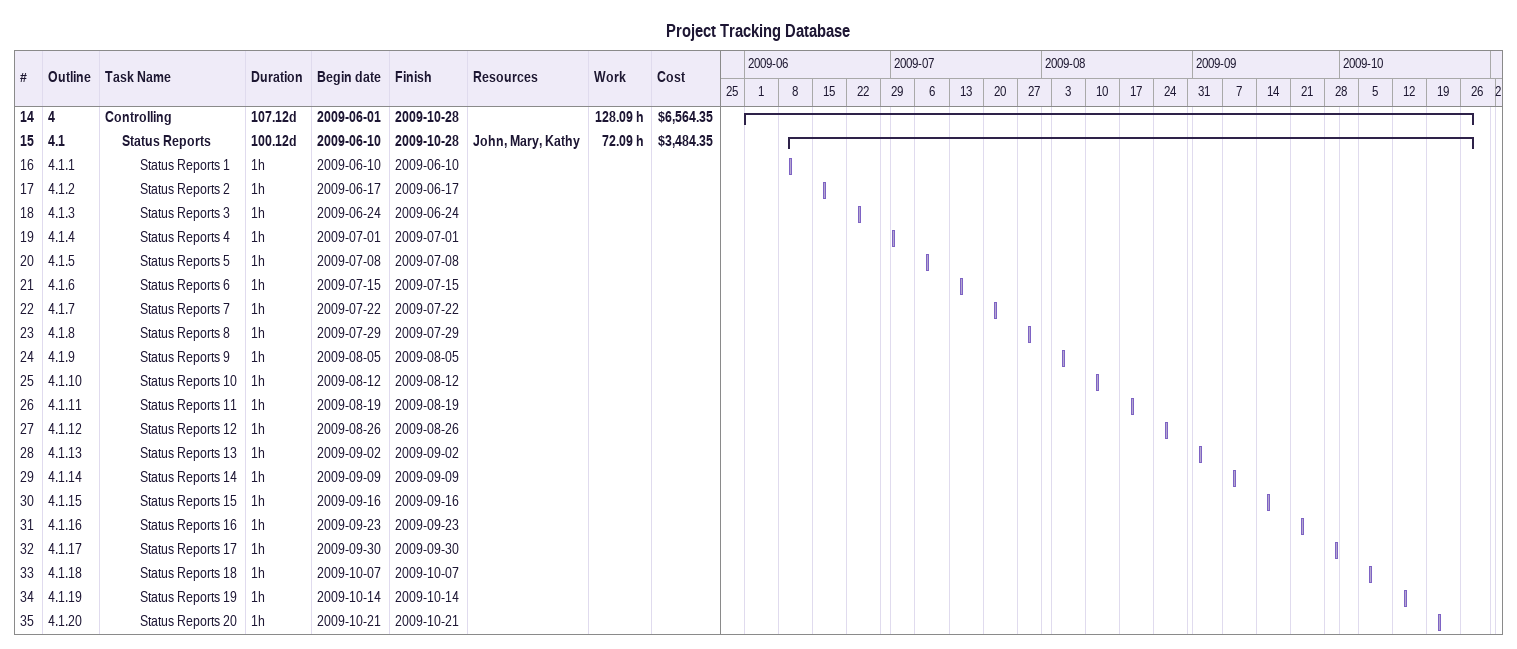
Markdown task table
Project Tracking Database

| ID | WBS | Task | Duration | Start | Finish | Resources | Work (h) | Cost ($) |
|---|---|---|---|---|---|---|---|---|
| 14 | 4 | **Controlling** | 107.12d | 2009-06-01 | 2009-10-28 |  | 128.09 | 6564.35 |
| 15 | 4.1 | **Status Reports** | 100.12d | 2009-06-10 | 2009-10-28 | John, Mary, Kathy | 72.09 | 3484.35 |
| 16 | 4.1.1 | Status Reports 1 | 1h | 2009-06-10 | 2009-06-10 |  |  |  |
| 17 | 4.1.2 | Status Reports 2 | 1h | 2009-06-17 | 2009-06-17 |  |  |  |
| 18 | 4.1.3 | Status Reports 3 | 1h | 2009-06-24 | 2009-06-24 |  |  |  |
| 19 | 4.1.4 | Status Reports 4 | 1h | 2009-07-01 | 2009-07-01 |  |  |  |
| 20 | 4.1.5 | Status Reports 5 | 1h | 2009-07-08 | 2009-07-08 |  |  |  |
| 21 | 4.1.6 | Status Reports 6 | 1h | 2009-07-15 | 2009-07-15 |  |  |  |
| 22 | 4.1.7 | Status Reports 7 | 1h | 2009-07-22 | 2009-07-22 |  |  |  |
| 23 | 4.1.8 | Status Reports 8 | 1h | 2009-07-29 | 2009-07-29 |  |  |  |
| 24 | 4.1.9 | Status Reports 9 | 1h | 2009-08-05 | 2009-08-05 |  |  |  |
| 25 | 4.1.10 | Status Reports 10 | 1h | 2009-08-12 | 2009-08-12 |  |  |  |
| 26 | 4.1.11 | Status Reports 11 | 1h | 2009-08-19 | 2009-08-19 |  |  |  |
| 27 | 4.1.12 | Status Reports 12 | 1h | 2009-08-26 | 2009-08-26 |  |  |  |
| 28 | 4.1.13 | Status Reports 13 | 1h | 2009-09-02 | 2009-09-02 |  |  |  |
| 29 | 4.1.14 | Status Reports 14 | 1h | 2009-09-09 | 2009-09-09 |  |  |  |
| 30 | 4.1.15 | Status Reports 15 | 1h | 2009-09-16 | 2009-09-16 |  |  |  |
| 31 | 4.1.16 | Status Reports 16 | 1h | 2009-09-23 | 2009-09-23 |  |  |  |
| 32 | 4.1.17 | Status Reports 17 | 1h | 2009-09-30 | 2009-09-30 |  |  |  |
| 33 | 4.1.18 | Status Reports 18 | 1h | 2009-10-07 | 2009-10-07 |  |  |  |
| 34 | 4.1.19 | Status Reports 19 | 1h | 2009-10-14 | 2009-10-14 |  |  |  |
| 35 | 4.1.20 | Status Reports 20 | 1h | 2009-10-21 | 2009-10-21 |  |  |  |
